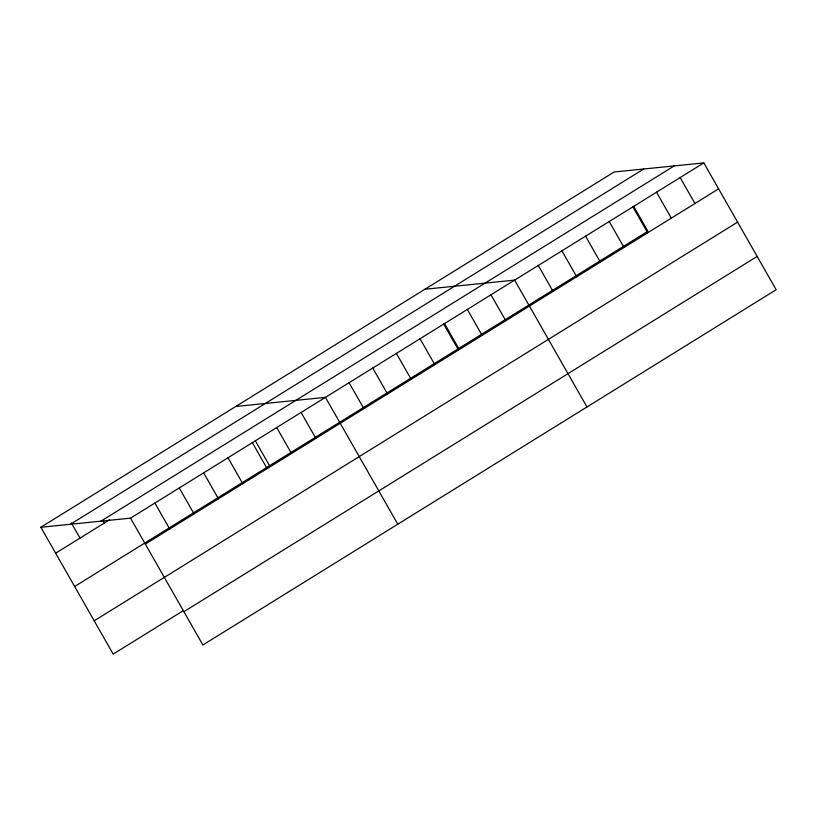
<?xml version="1.0" encoding="UTF-8"?>
<svg xmlns="http://www.w3.org/2000/svg" width="817" height="817" viewBox="0 0 817 817"><rect width="100%" height="100%" fill="white"/><g stroke="black" fill="none" stroke-linecap="round" stroke-linejoin="round"><path stroke-width="1.23" d="M40.85 527.261L614.118 172.009L703.805 162.9L776.15 289.739L202.882 644.991L130.536 518.152L40.85 527.261L113.195 654.1L183.11 610.779M70.446 524.259L643.714 168.996M100.94 521.164L674.209 165.902M55.648 553.211L109.672 519.724M130.536 518.152L703.805 162.9M74.643 586.504L647.912 231.242L633.665 206.272M145.334 544.091L718.603 188.839M94.21 620.808L164.115 577.486M164.319 577.394L737.588 222.132M183.886 611.698L757.155 256.436M424.942 289.238L514.628 280.129L586.974 406.968M235.766 406.478L325.442 397.368L397.797 524.208M680.153 177.555L694.95 203.494M656.511 192.209L671.308 218.149M632.858 206.864L647.656 232.804M609.216 221.519L624.014 247.459M585.564 236.164L600.362 262.114M561.922 250.819L576.72 276.769M538.27 265.474L553.068 291.424M490.976 294.784L505.774 320.724M467.334 309.439L482.122 335.378M444.489 323.512L458.725 348.481M443.682 324.094L458.48 350.033M420.03 338.749L434.828 364.688M396.388 353.404L411.186 379.343M372.736 368.058L387.534 393.998M349.094 382.713L363.892 408.653M301.085 412.462L315.883 438.402M276.718 427.567L291.516 453.506M255.302 440.741L269.549 465.71M252.351 442.661L267.149 468.601M227.994 457.765L242.792 483.705M203.627 472.859L218.425 498.799M179.26 487.953L194.058 513.903M154.903 503.058L169.691 528.997M103.146 520.848L104.372 523.013M71.375 522.972L80.015 538.107"/></g></svg>
